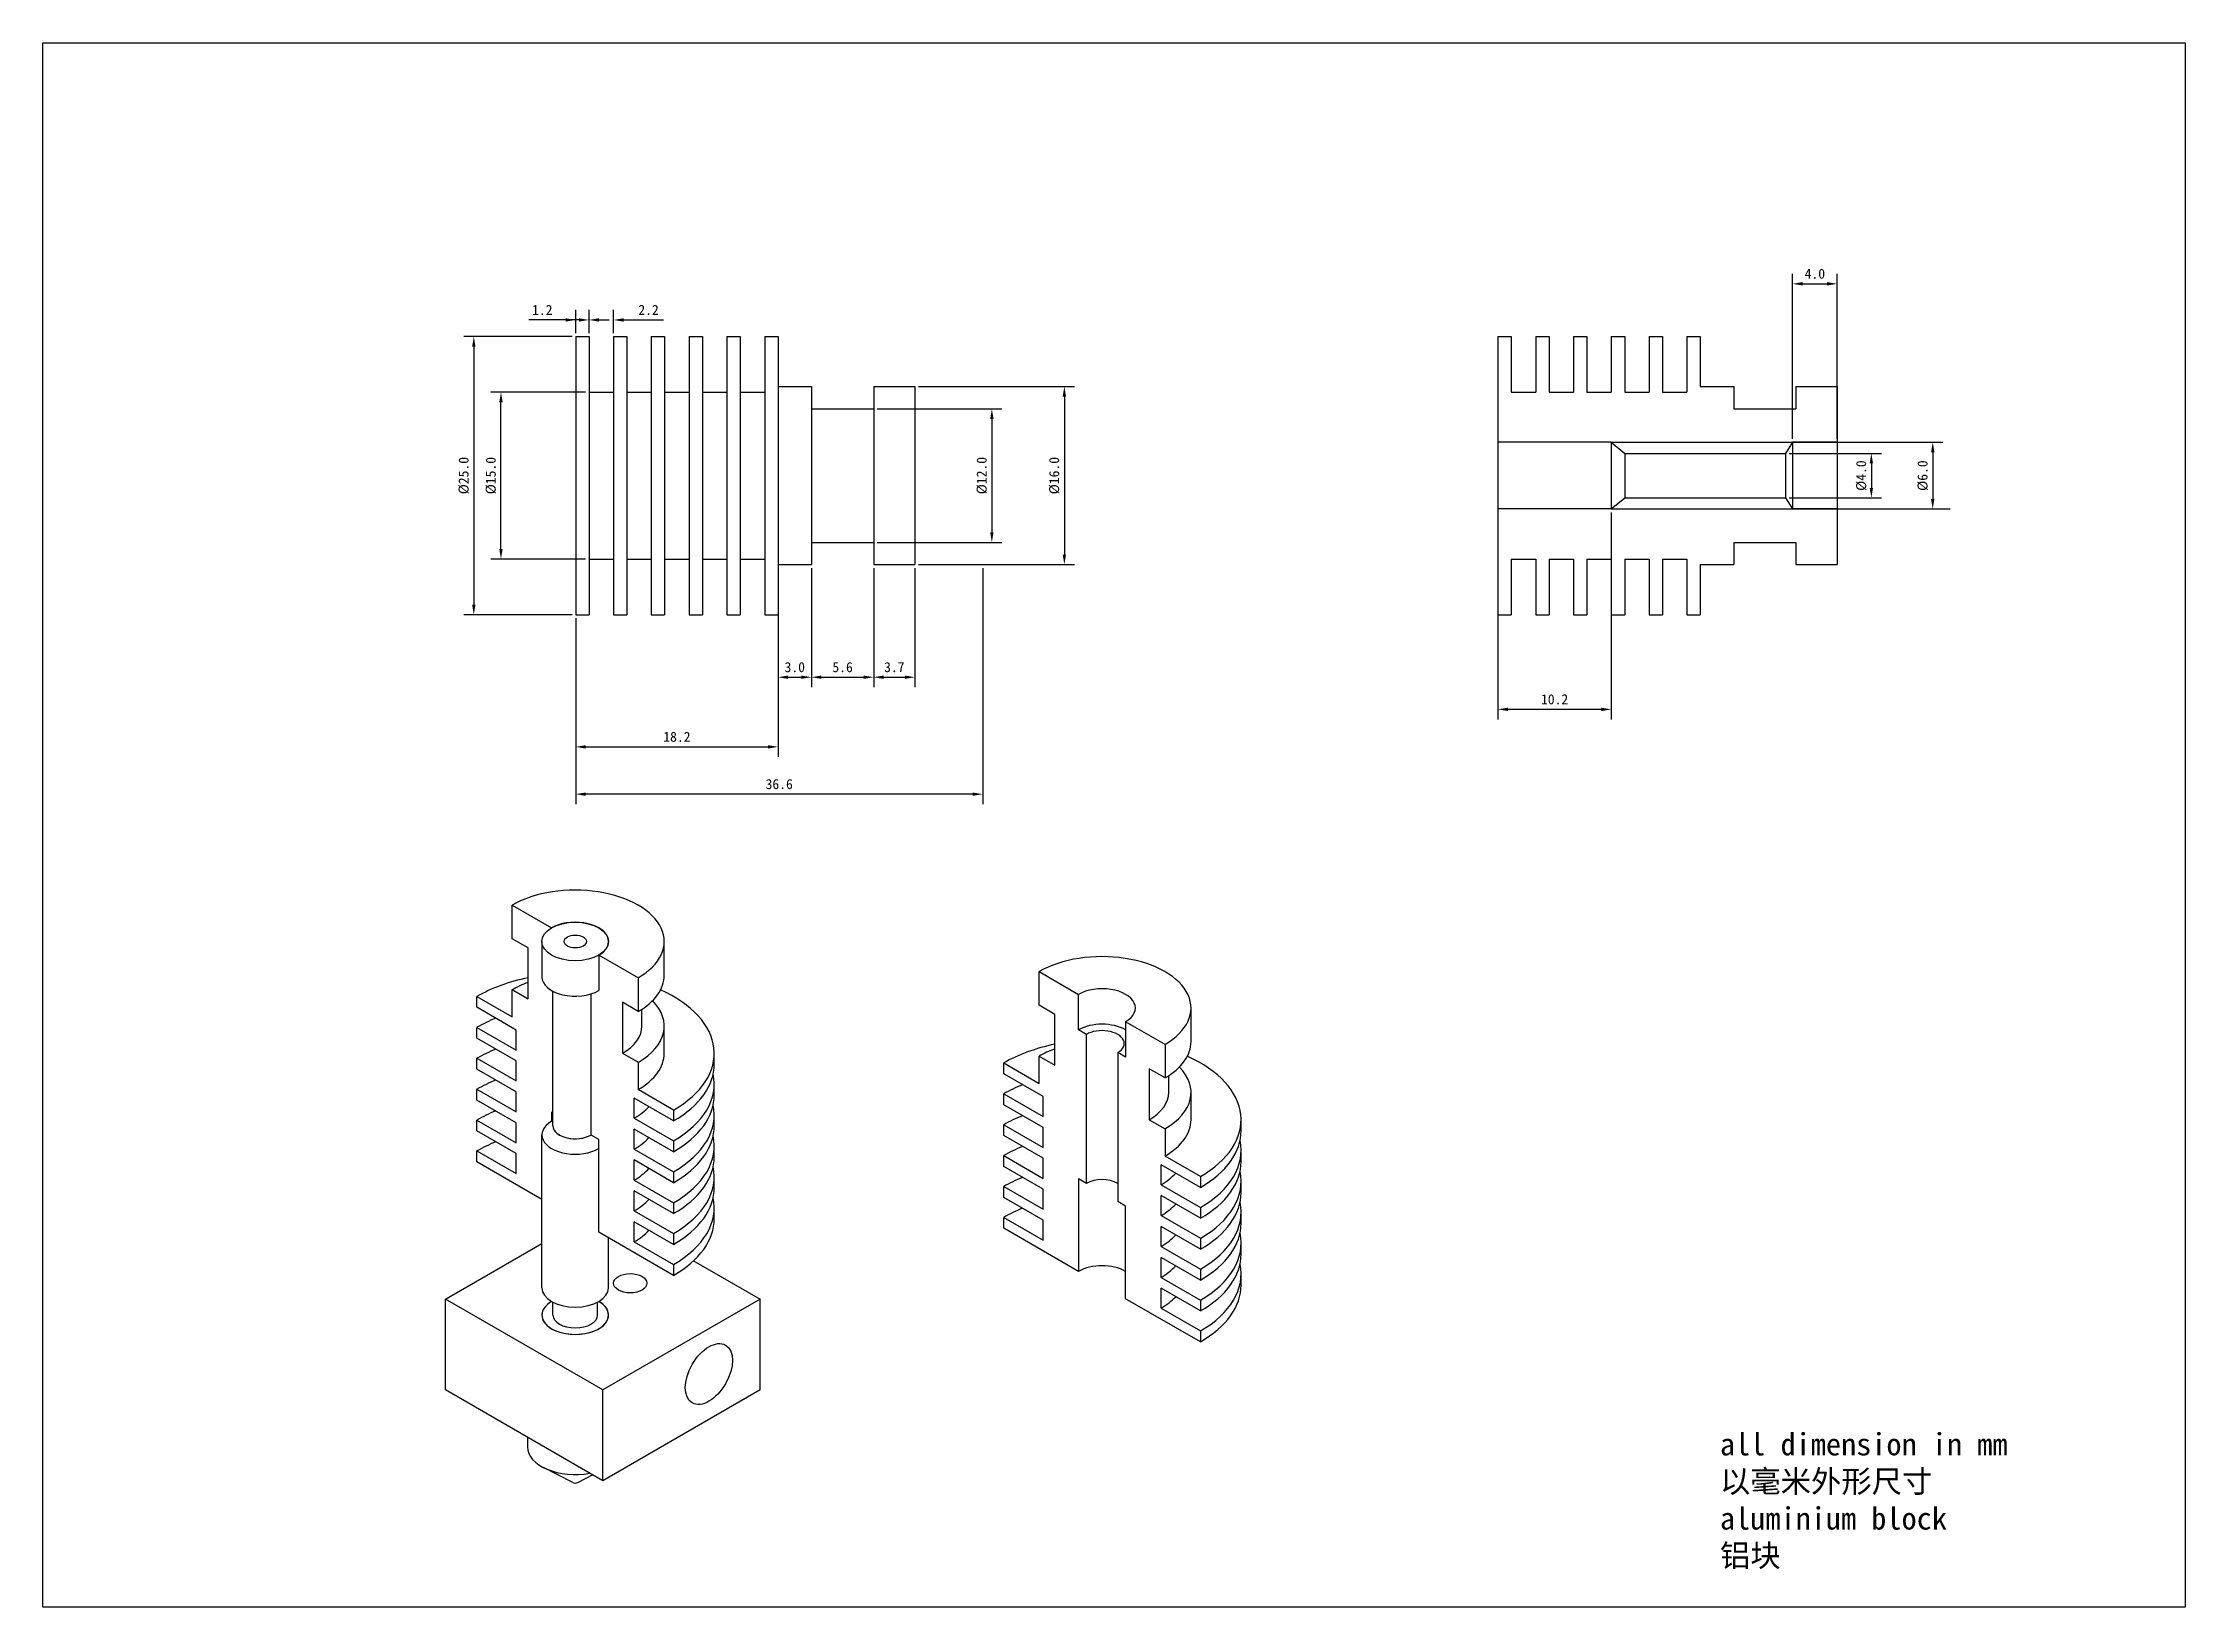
# Model space of a CAD drawing. Header units: inches. Extents: x 0 to 1669, y 0 to 1163.
# Drawn here: x 0 to 192.6, y 0 to 140.6 of the extents above; entities outside this region: 1.
import ezdxf

# ---------------------------------------------------------------- set-up
doc = ezdxf.new("R2010")
doc.units = ezdxf.units.IN
doc.header["$MEASUREMENT"] = 0
doc.layers.add('_aluminum', color=253, linetype='Continuous')
doc.layers.add('_dim', color=22, linetype='Continuous')
doc.dimstyles.new('Copy of Standard', dxfattribs={"dimscale": 5, "dimtxt": 0.18, "dimasz": 0.18, "dimexe": 0.18, "dimexo": 0.0625, "dimgap": 0.09, "dimtad": 1, "dimdec": 1, "dimzin": 0, "dimdsep": 46, "dimtxsty": 'Standard', "dimcen": 0.09, "dimadec": 0, "dimazin": 0, "dimtfac": 1, "dimtdec": 1, "dimtofl": 0, "dimtmove": 0, "dimatfit": 3, "dimfxl": 1, "dimtolj": 1, "dimtzin": 0, "dimarcsym": 0})

# ---------------------------------------------------------------- blocks, each defined once
blk = doc.blocks.new('*D1')
at = {"layer": '_dim', "color": 0, "lineweight": -2, "transparency": 16777216}
for p, q in [((47.59, 114.2), (37.85, 114.2)), ((38.75, 113.3), (38.75, 90.1)), ((47.59, 89.2), (37.85, 89.2))]:
    blk.add_line(p, q, dxfattribs=at)
at = {"layer": '_dim', "color": 0, "transparency": 16777216}
for points in [[(38.6, 113.3), (38.9, 113.3), (38.75, 114.2)], [(38.6, 90.1), (38.9, 90.1), (38.75, 89.2)]]:
    blk.add_solid(points, dxfattribs=at)
at = {"layer": 'Defpoints', "color": 0, "transparency": 16777216}
for p in [(47.91, 114.2), (38.75, 89.2), (47.91, 89.2)]:
    blk.add_point(p, dxfattribs=at)
at = {"layer": '_dim', "color": 0, "transparency": 16777216, "insert": (37.85, 101.7), "char_height": 0.9, "attachment_point": 5, "rotation": 90}
blk.add_mtext('\\A1;%%C25.0', dxfattribs=at)
blk = doc.blocks.new('*D2')
at = {"layer": '_dim', "color": 0, "lineweight": -2, "transparency": 16777216}
for p, q in [((47.91, 88.89), (47.91, 76.42)), ((66.11, 88.89), (66.11, 76.42)), ((48.81, 77.32), (65.21, 77.32))]:
    blk.add_line(p, q, dxfattribs=at)
at = {"layer": '_dim', "color": 0, "transparency": 16777216}
for points in [[(48.81, 77.47), (48.81, 77.17), (47.91, 77.32)], [(65.21, 77.47), (65.21, 77.17), (66.11, 77.32)]]:
    blk.add_solid(points, dxfattribs=at)
at = {"layer": 'Defpoints', "color": 0, "transparency": 16777216}
for p in [(47.91, 89.2), (66.11, 89.2), (66.11, 77.32)]:
    blk.add_point(p, dxfattribs=at)
at = {"layer": '_dim', "color": 0, "transparency": 16777216, "insert": (57.01, 78.22), "char_height": 0.9, "attachment_point": 5}
blk.add_mtext('\\A1;18.2', dxfattribs=at)
blk = doc.blocks.new('*D3')
at = {"layer": '_dim', "color": 0, "lineweight": -2, "transparency": 16777216}
for p, q in [((48.79, 109.2), (40.29, 109.2)), ((41.19, 95.1), (41.19, 108.3)), ((48.79, 94.2), (40.29, 94.2))]:
    blk.add_line(p, q, dxfattribs=at)
at = {"layer": '_dim', "color": 0, "transparency": 16777216}
for points in [[(41.04, 108.3), (41.34, 108.3), (41.19, 109.2)], [(41.04, 95.1), (41.34, 95.1), (41.19, 94.2)]]:
    blk.add_solid(points, dxfattribs=at)
at = {"layer": 'Defpoints', "color": 0, "transparency": 16777216}
for p in [(41.19, 109.2), (49.11, 109.2), (49.11, 94.2)]:
    blk.add_point(p, dxfattribs=at)
at = {"layer": '_dim', "color": 0, "transparency": 16777216, "insert": (40.29, 101.7), "char_height": 0.9, "attachment_point": 5, "rotation": 90}
blk.add_mtext('\\A1;%%C15.0', dxfattribs=at)
blk = doc.blocks.new('*D4')
at = {"layer": '_dim', "color": 0, "lineweight": -2, "transparency": 16777216}
for p, q in [((66.11, 93.39), (66.11, 82.68)), ((69.11, 93.39), (69.11, 82.68)), ((67.01, 83.58), (68.21, 83.58))]:
    blk.add_line(p, q, dxfattribs=at)
at = {"layer": '_dim', "color": 0, "transparency": 16777216}
for points in [[(67.01, 83.73), (67.01, 83.43), (66.11, 83.58)], [(68.21, 83.73), (68.21, 83.43), (69.11, 83.58)]]:
    blk.add_solid(points, dxfattribs=at)
at = {"layer": 'Defpoints', "color": 0, "transparency": 16777216}
for p in [(66.11, 93.7), (69.11, 93.7), (69.11, 83.58)]:
    blk.add_point(p, dxfattribs=at)
at = {"layer": '_dim', "color": 0, "transparency": 16777216, "insert": (67.61, 84.48), "char_height": 0.9, "attachment_point": 5}
blk.add_mtext('\\A1;3.0', dxfattribs=at)
blk = doc.blocks.new('*D5')
at = {"layer": '_dim', "color": 0, "lineweight": -2, "transparency": 16777216}
for p, q in [((69.11, 93.39), (69.11, 82.68)), ((74.71, 93.39), (74.71, 82.68)), ((70.01, 83.58), (73.81, 83.58))]:
    blk.add_line(p, q, dxfattribs=at)
at = {"layer": '_dim', "color": 0, "transparency": 16777216}
for points in [[(70.01, 83.73), (70.01, 83.43), (69.11, 83.58)], [(73.81, 83.73), (73.81, 83.43), (74.71, 83.58)]]:
    blk.add_solid(points, dxfattribs=at)
at = {"layer": 'Defpoints', "color": 0, "transparency": 16777216}
for p in [(69.11, 93.7), (74.71, 93.7), (74.71, 83.58)]:
    blk.add_point(p, dxfattribs=at)
at = {"layer": '_dim', "color": 0, "transparency": 16777216, "insert": (71.91, 84.48), "char_height": 0.9, "attachment_point": 5}
blk.add_mtext('\\A1;5.6', dxfattribs=at)
blk = doc.blocks.new('*D6')
at = {"layer": '_dim', "color": 0, "lineweight": -2, "transparency": 16777216}
for p, q in [((74.71, 93.39), (74.71, 82.68)), ((78.41, 93.39), (78.41, 82.68)), ((75.61, 83.58), (77.51, 83.58))]:
    blk.add_line(p, q, dxfattribs=at)
at = {"layer": '_dim', "color": 0, "transparency": 16777216}
for points in [[(75.61, 83.73), (75.61, 83.43), (74.71, 83.58)], [(77.51, 83.73), (77.51, 83.43), (78.41, 83.58)]]:
    blk.add_solid(points, dxfattribs=at)
at = {"layer": 'Defpoints', "color": 0, "transparency": 16777216}
for p in [(74.71, 93.7), (78.41, 93.7), (78.41, 83.58)]:
    blk.add_point(p, dxfattribs=at)
at = {"layer": '_dim', "color": 0, "transparency": 16777216, "insert": (76.56, 84.48), "char_height": 0.9, "attachment_point": 5}
blk.add_mtext('\\A1;3.7', dxfattribs=at)
blk = doc.blocks.new('*D7')
at = {"layer": '_dim', "color": 0, "lineweight": -2, "transparency": 16777216}
for p, q in [((78.72, 109.7), (92.75, 109.7)), ((91.85, 108.8), (91.85, 94.6)), ((78.72, 93.7), (92.75, 93.7))]:
    blk.add_line(p, q, dxfattribs=at)
at = {"layer": '_dim', "color": 0, "transparency": 16777216}
for points in [[(91.7, 108.8), (92, 108.8), (91.85, 109.7)], [(91.7, 94.6), (92, 94.6), (91.85, 93.7)]]:
    blk.add_solid(points, dxfattribs=at)
at = {"layer": 'Defpoints', "color": 0, "transparency": 16777216}
for p in [(78.41, 109.7), (78.41, 93.7), (91.85, 93.7)]:
    blk.add_point(p, dxfattribs=at)
at = {"layer": '_dim', "color": 0, "transparency": 16777216, "insert": (90.95, 101.7), "char_height": 0.9, "attachment_point": 5, "rotation": 90}
blk.add_mtext('\\A1;%%C16.0', dxfattribs=at)
blk = doc.blocks.new('*D8')
at = {"layer": '_dim', "color": 0, "lineweight": -2, "transparency": 16777216}
for p, q in [((75.02, 107.7), (86.23, 107.7)), ((85.33, 106.8), (85.33, 96.6)), ((75.02, 95.7), (86.23, 95.7))]:
    blk.add_line(p, q, dxfattribs=at)
at = {"layer": '_dim', "color": 0, "transparency": 16777216}
for points in [[(85.18, 106.8), (85.48, 106.8), (85.33, 107.7)], [(85.18, 96.6), (85.48, 96.6), (85.33, 95.7)]]:
    blk.add_solid(points, dxfattribs=at)
at = {"layer": 'Defpoints', "color": 0, "transparency": 16777216}
for p in [(74.71, 107.7), (74.71, 95.7), (85.33, 95.7)]:
    blk.add_point(p, dxfattribs=at)
at = {"layer": '_dim', "color": 0, "transparency": 16777216, "insert": (84.43, 101.7), "char_height": 0.9, "attachment_point": 5, "rotation": 90}
blk.add_mtext('\\A1;%%C12.0', dxfattribs=at)
blk = doc.blocks.new('*D9')
at = {"layer": '_dim', "color": 0, "lineweight": -2, "transparency": 16777216}
for p, q in [((130.83, 98.39), (130.83, 79.79)), ((141.03, 98.39), (141.03, 79.79)), ((140.13, 80.69), (131.73, 80.69))]:
    blk.add_line(p, q, dxfattribs=at)
at = {"layer": '_dim', "color": 0, "transparency": 16777216}
for points in [[(131.73, 80.84), (131.73, 80.54), (130.83, 80.69)], [(140.13, 80.84), (140.13, 80.54), (141.03, 80.69)]]:
    blk.add_solid(points, dxfattribs=at)
at = {"layer": 'Defpoints', "color": 0, "transparency": 16777216}
for p in [(130.83, 98.7), (141.03, 98.7), (130.83, 80.69)]:
    blk.add_point(p, dxfattribs=at)
at = {"layer": '_dim', "color": 0, "transparency": 16777216, "insert": (135.93, 81.59), "char_height": 0.9, "attachment_point": 5}
blk.add_mtext('\\A1;10.2', dxfattribs=at)
blk = doc.blocks.new('*D10')
at = {"layer": '_dim', "color": 0, "lineweight": -2, "transparency": 16777216}
for p, q in [((157.33, 105.01), (157.33, 119.84)), ((161.33, 105.01), (161.33, 119.84)), ((158.23, 118.94), (160.43, 118.94))]:
    blk.add_line(p, q, dxfattribs=at)
at = {"layer": '_dim', "color": 0, "transparency": 16777216}
for points in [[(158.23, 119.09), (158.23, 118.79), (157.33, 118.94)], [(160.43, 119.09), (160.43, 118.79), (161.33, 118.94)]]:
    blk.add_solid(points, dxfattribs=at)
at = {"layer": 'Defpoints', "color": 0, "transparency": 16777216}
for p in [(161.33, 118.94), (157.33, 104.7), (161.33, 104.7)]:
    blk.add_point(p, dxfattribs=at)
at = {"layer": '_dim', "color": 0, "transparency": 16777216, "insert": (159.33, 119.84), "char_height": 0.9, "attachment_point": 5}
blk.add_mtext('\\A1;4.0', dxfattribs=at)
blk = doc.blocks.new('*D11')
at = {"layer": '_dim', "color": 0, "lineweight": -2, "transparency": 16777216}
for p, q in [((157.01, 103.7), (165.31, 103.7)), ((164.41, 102.8), (164.41, 100.6)), ((157.01, 99.7), (165.31, 99.7))]:
    blk.add_line(p, q, dxfattribs=at)
at = {"layer": '_dim', "color": 0, "transparency": 16777216}
for points in [[(164.26, 102.8), (164.56, 102.8), (164.41, 103.7)], [(164.26, 100.6), (164.56, 100.6), (164.41, 99.7)]]:
    blk.add_solid(points, dxfattribs=at)
at = {"layer": 'Defpoints', "color": 0, "transparency": 16777216}
for p in [(156.7, 103.7), (156.7, 99.7), (164.41, 99.7)]:
    blk.add_point(p, dxfattribs=at)
at = {"layer": '_dim', "color": 0, "transparency": 16777216, "insert": (163.51, 101.7), "char_height": 0.9, "attachment_point": 5, "rotation": 90}
blk.add_mtext('\\A1;%%C4.0', dxfattribs=at)
blk = doc.blocks.new('*D12')
at = {"layer": '_dim', "color": 0, "lineweight": -2, "transparency": 16777216}
for p, q in [((161.64, 104.7), (170.83, 104.7)), ((169.93, 103.8), (169.93, 99.6)), ((161.64, 98.7), (170.83, 98.7))]:
    blk.add_line(p, q, dxfattribs=at)
at = {"layer": '_dim', "color": 0, "transparency": 16777216}
for points in [[(169.78, 103.8), (170.08, 103.8), (169.93, 104.7)], [(169.78, 99.6), (170.08, 99.6), (169.93, 98.7)]]:
    blk.add_solid(points, dxfattribs=at)
at = {"layer": 'Defpoints', "color": 0, "transparency": 16777216}
for p in [(161.33, 104.7), (161.33, 98.7), (169.93, 98.7)]:
    blk.add_point(p, dxfattribs=at)
at = {"layer": '_dim', "color": 0, "transparency": 16777216, "insert": (169.03, 101.7), "char_height": 0.9, "attachment_point": 5, "rotation": 90}
blk.add_mtext('\\A1;%%C6.0', dxfattribs=at)
blk = doc.blocks.new('*D13')
at = {"layer": '_dim', "color": 0, "lineweight": -2, "transparency": 16777216}
for p, q in [((84.51, 93.39), (84.51, 72.17)), ((47.91, 88.89), (47.91, 72.17)), ((83.61, 73.07), (48.81, 73.07))]:
    blk.add_line(p, q, dxfattribs=at)
at = {"layer": '_dim', "color": 0, "transparency": 16777216}
for points in [[(48.81, 73.22), (48.81, 72.92), (47.91, 73.07)], [(83.61, 73.22), (83.61, 72.92), (84.51, 73.07)]]:
    blk.add_solid(points, dxfattribs=at)
at = {"layer": 'Defpoints', "color": 0, "transparency": 16777216}
for p in [(84.51, 93.7), (47.91, 89.2), (47.91, 73.07)]:
    blk.add_point(p, dxfattribs=at)
at = {"layer": '_dim', "color": 0, "transparency": 16777216, "insert": (66.21, 73.97), "char_height": 0.9, "attachment_point": 5}
blk.add_mtext('\\A1;36.6', dxfattribs=at)
blk = doc.blocks.new('*D14')
at = {"layer": '_dim', "color": 0, "lineweight": -2, "transparency": 16777216}
for p, q in [((47.01, 115.69), (43.71, 115.69)), ((47.91, 114.51), (47.91, 116.59)), ((49.11, 114.51), (49.11, 116.59)), ((50.01, 115.69), (50.91, 115.69))]:
    blk.add_line(p, q, dxfattribs=at)
at = {"layer": '_dim', "color": 0, "transparency": 16777216}
for points in [[(47.01, 115.84), (47.01, 115.54), (47.91, 115.69)], [(50.01, 115.84), (50.01, 115.54), (49.11, 115.69)]]:
    blk.add_solid(points, dxfattribs=at)
at = {"layer": 'Defpoints', "color": 0, "transparency": 16777216}
for p in [(47.91, 115.69), (47.91, 114.2), (49.11, 114.2)]:
    blk.add_point(p, dxfattribs=at)
at = {"layer": '_dim', "color": 0, "transparency": 16777216, "insert": (44.91, 116.59), "char_height": 0.9, "attachment_point": 5}
blk.add_mtext('\\A1;1.2', dxfattribs=at)
blk = doc.blocks.new('*D15')
at = {"layer": '_dim', "color": 0, "lineweight": -2, "transparency": 16777216}
for p, q in [((48.21, 115.69), (47.31, 115.69)), ((49.11, 114.51), (49.11, 116.59)), ((51.31, 114.51), (51.31, 116.59)), ((52.21, 115.69), (55.81, 115.69))]:
    blk.add_line(p, q, dxfattribs=at)
at = {"layer": '_dim', "color": 0, "transparency": 16777216}
for points in [[(48.21, 115.84), (48.21, 115.54), (49.11, 115.69)], [(52.21, 115.84), (52.21, 115.54), (51.31, 115.69)]]:
    blk.add_solid(points, dxfattribs=at)
at = {"layer": 'Defpoints', "color": 0, "transparency": 16777216}
for p in [(51.31, 115.69), (49.11, 114.2), (51.31, 114.2)]:
    blk.add_point(p, dxfattribs=at)
at = {"layer": '_dim', "color": 0, "transparency": 16777216, "insert": (54.46, 116.59), "char_height": 0.9, "attachment_point": 5}
blk.add_mtext('\\A1;2.2', dxfattribs=at)

msp = doc.modelspace()

# ---------------------------------------------------------------- linework, layer by layer
at = {"layer": '_aluminum', "extrusion": (-1.19349e-15, 0.816497, 0.57735)}
for p, q in [((42.21, 63.09), (45.75, 61.05)), ((42.21, 60.07), (42.21, 63.09)), ((43.63, 59.25), (42.21, 60.07)), ((44.87, 59.83), (44.87, 56.64)), ((55.87, 56.8), (55.87, 59.83)), ((43.63, 54.68), (43.63, 59.25)), ((53.53, 56.56), (49.99, 58.6)), ((49.99, 58.6), (49.99, 55.41)), ((53.53, 56.56), (53.53, 53.54)), ((39.03, 54.89), (42.21, 53.05)), ((39.03, 53.91), (39.03, 54.89)), ((42.21, 55.5), (43.63, 54.68)), ((42.21, 53.05), (42.21, 55.5)), ((45.87, 43.25), (45.87, 55.34)), ((49.28, 55.11), (49.28, 42.44)), ((53.53, 53.54), (52.11, 54.36)), ((52.11, 54.36), (52.11, 49.78)), ((42.57, 51.87), (39.03, 53.91)), ((39.03, 52.11), (42.57, 50.07)), ((39.03, 51.13), (39.03, 52.11)), ((53.87, 52.23), (53.87, 53.75)), ((55.87, 49.78), (55.87, 52.23)), ((42.57, 49.09), (39.03, 51.13)), ((42.57, 50.07), (42.57, 51.87)), ((39.03, 49.33), (42.57, 47.29)), ((39.03, 48.35), (39.03, 49.33)), ((42.57, 46.31), (39.03, 48.35)), ((42.57, 47.29), (42.57, 49.09)), ((52.11, 49.78), (53.53, 48.97)), ((53.53, 48.97), (53.53, 46.52)), ((60.37, 48.8), (60.37, 49.78)), ((39.03, 46.56), (42.57, 44.52)), ((39.03, 45.58), (39.03, 46.56)), ((42.57, 44.52), (42.57, 46.31)), ((56.71, 44.68), (53.53, 46.52)), ((60.37, 46.03), (60.37, 47.01)), ((42.57, 43.54), (39.03, 45.58)), ((45.87, 44.41), (45.75, 44.48)), ((45.75, 44.48), (45.75, 43.66)), ((53.17, 43.95), (53.17, 45.74)), ((56.71, 43.7), (53.17, 45.74)), ((56.71, 44.68), (56.71, 43.7)), ((39.03, 43.78), (42.57, 41.74)), ((39.03, 42.8), (39.03, 43.78)), ((42.57, 40.76), (39.03, 42.8)), ((42.57, 41.74), (42.57, 43.54)), ((44.87, 28.7), (44.87, 42.44)), ((45.87, 43.73), (45.75, 43.66)), ((49.99, 42.03), (49.29, 42.43)), ((53.17, 43.95), (56.71, 41.9)), ((53.17, 41.17), (53.17, 42.97)), ((56.71, 40.92), (53.17, 42.97)), ((60.37, 43.25), (60.37, 44.23)), ((39.03, 41.01), (42.57, 38.96)), ((39.03, 40.03), (39.03, 41.01)), ((42.57, 38.96), (42.57, 40.76)), ((49.99, 33.7), (49.99, 42.03)), ((53.17, 41.17), (56.71, 39.13)), ((56.71, 41.9), (56.71, 40.92)), ((60.37, 40.47), (60.37, 41.45)), ((44.87, 36.65), (39.03, 40.03)), ((56.71, 38.15), (53.17, 40.19)), ((53.17, 38.39), (53.17, 40.19)), ((56.71, 39.13), (56.71, 38.15)), ((60.37, 37.7), (60.37, 38.68)), ((53.17, 38.39), (56.71, 36.35)), ((53.17, 35.62), (53.17, 37.41)), ((56.71, 35.37), (53.17, 37.41)), ((53.17, 35.62), (56.71, 33.58)), ((56.71, 36.35), (56.71, 35.37)), ((60.37, 34.92), (60.37, 35.9)), ((56.71, 29.82), (49.99, 33.7)), ((50.87, 28.7), (50.87, 33.19)), ((53.17, 32.84), (53.17, 34.64)), ((56.71, 32.6), (53.17, 34.64)), ((53.17, 32.84), (56.71, 30.8)), ((56.71, 33.58), (56.71, 32.6)), ((36.2, 27.68), (44.87, 32.69)), ((58.51, 31.13), (64.49, 27.68)), ((56.71, 30.8), (56.71, 29.82)), ((36.2, 19.52), (36.2, 27.68)), ((50.35, 19.52), (36.2, 27.68)), ((45.87, 26.25), (45.87, 27.41)), ((49.87, 26.25), (49.87, 27.41)), ((64.49, 27.68), (50.35, 19.52)), ((64.49, 19.52), (64.49, 27.68)), ((50.35, 11.35), (36.2, 19.52)), ((64.49, 19.52), (50.35, 11.35)), ((50.35, 11.35), (50.35, 19.52)), ((43.57, 15.26), (43.57, 14.4)), ((47.65, 11.2), (45.02, 12.54)), ((48.09, 11.2), (49.43, 11.88))]:
    msp.add_line(p, q, dxfattribs=at)
at = {"layer": '_aluminum', "extrusion": (3.36398e-14, 0.816497, 0.57735)}
for p, q in [((89.58, 54.09), (89.58, 57.12)), ((89.58, 57.12), (93.12, 55.07)), ((91, 53.28), (89.58, 54.09)), ((93.12, 51.88), (93.12, 55.07)), ((91, 48.71), (91, 53.28)), ((100.9, 50.58), (97.36, 52.62)), ((97.36, 52.62), (97.36, 49.43)), ((103.24, 50.83), (103.24, 53.85)), ((93.83, 51.48), (93.12, 51.88)), ((93.83, 38.09), (93.83, 51.48)), ((100.9, 50.58), (100.9, 47.56)), ((86.4, 47.93), (86.4, 48.91)), ((86.4, 48.91), (89.58, 47.07)), ((89.58, 47.07), (89.58, 49.52)), ((89.58, 49.52), (91, 48.71)), ((96.65, 49.84), (96.65, 36.46)), ((97.36, 49.43), (96.65, 49.84)), ((100.9, 47.56), (99.48, 48.38)), ((99.48, 48.38), (99.48, 43.81)), ((89.94, 45.89), (86.4, 47.93)), ((101.24, 46.26), (101.24, 47.77)), ((103.24, 43.81), (103.24, 46.26)), ((86.4, 45.15), (86.4, 46.13)), ((86.4, 46.13), (89.94, 44.09)), ((89.94, 43.11), (86.4, 45.15)), ((89.94, 44.09), (89.94, 45.89)), ((86.4, 42.38), (86.4, 43.36)), ((86.4, 43.36), (89.94, 41.32)), ((89.94, 40.34), (86.4, 42.38)), ((89.94, 41.32), (89.94, 43.11)), ((99.48, 43.81), (100.9, 42.99)), ((100.9, 42.99), (100.9, 40.54)), ((107.74, 42.83), (107.74, 43.81)), ((86.4, 39.6), (86.4, 40.58)), ((86.4, 40.58), (89.94, 38.54)), ((104.08, 38.7), (100.9, 40.54)), ((107.74, 40.05), (107.74, 41.03)), ((89.94, 37.56), (86.4, 39.6)), ((89.94, 38.54), (89.94, 40.34)), ((100.54, 37.97), (100.54, 39.76)), ((104.08, 37.72), (100.54, 39.76)), ((104.08, 38.7), (104.08, 37.72)), ((86.4, 36.83), (86.4, 37.81)), ((86.4, 37.81), (89.94, 35.76)), ((89.94, 34.78), (86.4, 36.83)), ((89.94, 35.76), (89.94, 37.56)), ((93.12, 38.5), (93.12, 30.17)), ((93.83, 38.09), (93.12, 38.5)), ((100.54, 37.97), (104.08, 35.93)), ((100.54, 35.19), (100.54, 36.99)), ((104.08, 34.95), (100.54, 36.99)), ((107.74, 37.27), (107.74, 38.25)), ((86.4, 34.05), (86.4, 35.03)), ((86.4, 35.03), (89.94, 32.99)), ((89.94, 32.99), (89.94, 34.78)), ((97.36, 36.05), (96.65, 36.46)), ((97.36, 27.72), (97.36, 36.05)), ((100.54, 35.19), (104.08, 33.15)), ((104.08, 35.93), (104.08, 34.95)), ((107.74, 34.5), (107.74, 35.48)), ((93.12, 30.17), (86.4, 34.05)), ((104.08, 32.17), (100.54, 34.21)), ((100.54, 32.42), (100.54, 34.21)), ((104.08, 33.15), (104.08, 32.17)), ((100.54, 32.42), (104.08, 30.38)), ((100.54, 29.64), (100.54, 31.44)), ((104.08, 29.4), (100.54, 31.44)), ((107.74, 31.72), (107.74, 32.7)), ((100.54, 29.64), (104.08, 27.6)), ((104.08, 30.38), (104.08, 29.4)), ((107.74, 28.95), (107.74, 29.93)), ((104.08, 23.84), (97.36, 27.72)), ((100.54, 26.86), (100.54, 28.66)), ((104.08, 26.62), (100.54, 28.66)), ((104.08, 27.6), (104.08, 26.62)), ((100.54, 26.86), (104.08, 24.82)), ((104.08, 24.82), (104.08, 23.84))]:
    msp.add_line(p, q, dxfattribs=at)
at = {"layer": '_aluminum'}
for points in [[(47.91, 114.2), (47.91, 89.2)], [(47.91, 114.2), (49.11, 114.2)], [(49.11, 114.2), (49.11, 89.2)], [(51.31, 114.2), (51.31, 89.2)], [(51.31, 114.2), (52.51, 114.2)], [(52.51, 114.2), (52.51, 89.2)], [(54.71, 114.2), (54.71, 89.2)], [(54.71, 114.2), (55.91, 114.2)], [(55.91, 114.2), (55.91, 89.2)], [(58.11, 114.2), (58.11, 89.2)], [(58.11, 114.2), (59.31, 114.2)], [(59.31, 114.2), (59.31, 89.2)], [(61.51, 114.2), (61.51, 89.2)], [(61.51, 114.2), (62.71, 114.2)], [(62.71, 114.2), (62.71, 89.2)], [(64.91, 114.2), (64.91, 89.2)], [(64.91, 114.2), (66.11, 114.2)], [(66.11, 114.2), (66.11, 89.2)], [(130.83, 114.2), (130.83, 109.2)], [(130.83, 114.2), (132.03, 114.2)], [(130.83, 114.2), (130.83, 89.2)], [(132.03, 114.2), (132.03, 109.2)], [(134.23, 114.2), (134.23, 109.2)], [(134.23, 114.2), (135.43, 114.2)], [(135.43, 114.2), (135.43, 109.2)], [(137.63, 114.2), (137.63, 109.2)], [(137.63, 114.2), (138.83, 114.2)], [(138.83, 114.2), (138.83, 109.2)], [(141.03, 114.2), (141.03, 109.2)], [(141.03, 114.2), (142.23, 114.2)], [(142.23, 114.2), (142.23, 109.2)], [(144.43, 114.2), (144.43, 109.2)], [(144.43, 114.2), (145.63, 114.2)], [(145.63, 114.2), (145.63, 109.2)], [(147.83, 114.2), (147.83, 109.2)], [(147.83, 114.2), (149.03, 114.2)], [(149.03, 114.2), (149.03, 109.7)], [(49.11, 109.2), (51.31, 109.2)], [(52.51, 109.2), (54.71, 109.2)], [(55.91, 109.2), (58.11, 109.2)], [(59.31, 109.2), (61.51, 109.2)], [(62.71, 109.2), (64.91, 109.2)], [(66.11, 109.7), (66.11, 93.7)], [(66.11, 109.7), (69.11, 109.7)], [(69.11, 109.7), (69.11, 93.7)], [(74.71, 109.7), (74.71, 93.7)], [(74.71, 109.7), (78.41, 109.7)], [(78.41, 109.7), (78.41, 93.7)], [(132.03, 109.2), (134.23, 109.2)], [(135.43, 109.2), (137.63, 109.2)], [(138.83, 109.2), (141.03, 109.2)], [(142.23, 109.2), (144.43, 109.2)], [(145.63, 109.2), (147.83, 109.2)], [(149.03, 109.7), (152.03, 109.7)], [(152.03, 109.7), (152.03, 107.7)], [(157.63, 109.7), (157.63, 107.7)], [(157.63, 109.7), (161.33, 109.7)], [(161.33, 109.7), (161.33, 93.7)], [(69.11, 107.7), (74.71, 107.7)], [(152.03, 107.7), (157.63, 107.7)], [(141.03, 104.7), (130.83, 104.7)], [(141.03, 104.7), (142.23, 103.7)], [(141.03, 104.7), (141.03, 98.7)], [(157.33, 104.7), (156.7, 103.7)], [(161.33, 104.7), (157.33, 104.7)], [(157.33, 104.7), (157.33, 98.7)], [(142.23, 103.7), (156.7, 103.7)], [(142.23, 103.7), (142.23, 99.7)], [(156.7, 103.7), (156.7, 99.7)], [(141.03, 98.7), (130.83, 98.7)], [(141.03, 98.7), (142.23, 99.7)], [(142.23, 99.7), (156.7, 99.7)], [(156.7, 99.7), (157.33, 98.7)], [(161.33, 98.7), (157.33, 98.7)], [(69.11, 95.7), (74.71, 95.7)], [(152.03, 95.7), (157.63, 95.7)], [(152.03, 95.7), (152.03, 93.7)], [(157.63, 95.7), (157.63, 93.7)], [(49.11, 94.2), (51.31, 94.2)], [(52.51, 94.2), (54.71, 94.2)], [(55.91, 94.2), (58.11, 94.2)], [(59.31, 94.2), (61.51, 94.2)], [(62.71, 94.2), (64.91, 94.2)], [(66.11, 93.7), (69.11, 93.7)], [(74.71, 93.7), (78.41, 93.7)], [(132.03, 94.2), (134.23, 94.2)], [(132.03, 94.2), (132.03, 89.2)], [(134.23, 94.2), (134.23, 89.2)], [(135.43, 94.2), (137.63, 94.2)], [(135.43, 94.2), (135.43, 89.2)], [(137.63, 94.2), (137.63, 89.2)], [(138.83, 94.2), (141.03, 94.2)], [(138.83, 94.2), (138.83, 89.2)], [(141.03, 94.2), (141.03, 89.2)], [(142.23, 94.2), (144.43, 94.2)], [(142.23, 94.2), (142.23, 89.2)], [(144.43, 94.2), (144.43, 89.2)], [(145.63, 94.2), (147.83, 94.2)], [(145.63, 94.2), (145.63, 89.2)], [(147.83, 94.2), (147.83, 89.2)], [(149.03, 93.7), (152.03, 93.7)], [(149.03, 93.7), (149.03, 89.2)], [(157.63, 93.7), (161.33, 93.7)], [(47.91, 89.2), (49.11, 89.2)], [(51.31, 89.2), (52.51, 89.2)], [(54.71, 89.2), (55.91, 89.2)], [(58.11, 89.2), (59.31, 89.2)], [(61.51, 89.2), (62.71, 89.2)], [(64.91, 89.2), (66.11, 89.2)], [(130.83, 89.2), (132.03, 89.2)], [(134.23, 89.2), (135.43, 89.2)], [(137.63, 89.2), (138.83, 89.2)], [(141.03, 89.2), (142.23, 89.2)], [(144.43, 89.2), (145.63, 89.2)], [(147.83, 89.2), (149.03, 89.2)], [(50.35, 11.35), (50.35, 18.15)]]:
    msp.add_lwpolyline(points, dxfattribs=at)
for centre, major_axis, start_param, end_param in [((47.87, 59.83), (8, 0), 5.497787, 8.63938), ((47.87, 59.83), (3, 0), 5.497787, 8.63938), ((95.24, 53.85), (8, 0), 5.497787, 8.63938), ((47.87, 49.78), (12.5, 0), 1.917087, 2.356194), ((47.87, 52.23), (8, 0), 2.129786, 2.356194), ((47.87, 56.64), (3, 0), 3.141593, 5.497787), ((47.87, 56.8), (8, 0), 5.497787, 6.283185), ((47.87, 52.23), (8, 0), 5.497787, 6.800991), ((47.87, 49.78), (12.5, 0), 5.497787, 7.193811), ((95.24, 53.85), (3, 0), 5.497787, 8.63938), ((47.87, 47.01), (12.5, 0), 2.179273, 2.356194), ((47.87, 52.23), (6, 0), 5.497787, 6.283185), ((95.24, 50.66), (3, 0), 0.785398, 2.356194), ((47.87, 44.23), (12.5, 0), 2.179273, 2.356194), ((95.24, 43.81), (12.5, 0), 1.917087, 2.356194), ((95.24, 46.26), (8, 0), 2.129786, 2.356194), ((95.24, 50.66), (2, 0), 5.497787, 8.63938), ((95.24, 50.83), (8, 0), 5.497787, 6.283185), ((47.87, 49.78), (8, 0), 5.497787, 6.283185), ((47.87, 48.8), (12.5, 0), 5.497787, 6.283185), ((95.24, 46.26), (8, 0), 5.497787, 6.800991), ((95.24, 43.81), (12.5, 0), 5.497787, 7.193811), ((47.87, 41.45), (12.5, 0), 2.179273, 2.356194), ((47.87, 47.01), (12.5, 0), 5.497787, 6.40796), ((95.24, 41.03), (12.5, 0), 2.179273, 2.356194), ((95.24, 46.26), (6, 0), 5.497787, 6.283185), ((47.87, 38.68), (12.5, 0), 2.179273, 2.356194), ((47.87, 47.01), (7.5, 0), 5.497787, 5.795499), ((47.87, 46.03), (12.5, 0), 5.497787, 6.283185), ((47.87, 44.23), (12.5, 0), 5.497787, 6.40796), ((47.87, 42.44), (-3, 0), 5.497787, 8.63938), ((47.87, 43.25), (-2, 0), 0, 0.785398), ((47.87, 43.25), (2, 0), 3.141593, 5.497787), ((47.87, 43.25), (-2, 0), 0.785398, 2.356194), ((47.87, 43.25), (12.5, 0), 5.497787, 6.283185), ((95.24, 38.25), (12.5, 0), 2.179273, 2.356194), ((95.24, 43.81), (8, 0), 5.497787, 6.283185), ((95.24, 42.83), (12.5, 0), 5.497787, 6.283185), ((47.87, 35.9), (12.5, 0), 2.179273, 2.356194), ((47.87, 44.23), (7.5, 0), 5.497787, 5.795499), ((47.87, 41.45), (12.5, 0), 5.497787, 6.40796), ((47.87, 40.47), (12.5, 0), 5.497787, 6.283185), ((95.24, 35.48), (12.5, 0), 2.179273, 2.356194), ((95.24, 41.03), (12.5, 0), 5.497787, 6.40796), ((47.87, 41.45), (7.5, 0), 5.497787, 5.795499), ((47.87, 38.68), (12.5, 0), 5.497787, 6.40796), ((95.24, 32.7), (12.5, 0), 2.179273, 2.356194), ((95.24, 37.27), (2, 0), 0.785398, 2.356194), ((95.24, 41.03), (7.5, 0), 5.497787, 5.795499), ((95.24, 40.05), (12.5, 0), 5.497787, 6.283185), ((95.24, 38.25), (12.5, 0), 5.497787, 6.40796), ((47.87, 38.68), (7.5, 0), 5.497787, 5.795499), ((47.87, 37.7), (12.5, 0), 5.497787, 6.283185), ((47.87, 35.9), (12.5, 0), 5.497787, 6.40796), ((95.24, 37.27), (12.5, 0), 5.497787, 6.283185), ((47.87, 34.92), (12.5, 0), 5.497787, 6.283185), ((95.24, 29.93), (12.5, 0), 2.179273, 2.356194), ((95.24, 38.25), (7.5, 0), 5.497787, 5.795499), ((95.24, 35.48), (12.5, 0), 5.497787, 6.40796), ((47.87, 35.9), (7.5, 0), 5.497787, 5.795499), ((95.24, 35.48), (7.5, 0), 5.497787, 5.795499), ((95.24, 34.5), (12.5, 0), 5.497787, 6.283185), ((95.24, 32.7), (12.5, 0), 5.497787, 6.40796), ((95.24, 28.95), (3, 0), 0.785398, 2.356194), ((95.24, 31.72), (12.5, 0), 5.497787, 6.283185), ((95.24, 29.93), (12.5, 0), 5.497787, 6.40796), ((95.24, 32.7), (7.5, 0), 5.497787, 5.795499), ((95.24, 28.95), (12.5, 0), 5.497787, 6.283185), ((47.87, 26.25), (3, 0), 2.356194, 3.926991), ((47.87, 26.25), (3, 0), 2.356194, 7.068583), ((47.87, 28.7), (3, 0), 3.141593, 6.283185), ((47.87, 26.25), (3, 0), 3.926991, 7.068583), ((95.24, 29.93), (7.5, 0), 5.497787, 5.795499), ((47.87, 26.25), (2, 0), 3.141593, 6.283185), ((47.87, 14.4), (4.3, 0), 3.141593, 5.019251), ((47.87, 11.34), (0.333, 0), 3.988147, 5.436631)]:
    msp.add_ellipse(centre, major_axis=major_axis, ratio=0.57735, start_param=start_param, end_param=end_param, dxfattribs=at)
for centre, major_axis in [((47.87, 59.83), (3, 0)), ((47.87, 59.83), (1, 0)), ((52.82, 29.11), (1.5, 0)), ((59.89, 20.95), (-1.5, -2.6))]:
    msp.add_ellipse(centre, major_axis=major_axis, ratio=0.57735, dxfattribs=at)
at = {"layer": '_dim'}
for points in [[(1668.56, 1050.64), (1472.73, 1050.64), (1472.73, 1162.64)], [(141.03, 104.7), (168.26, 104.7)], [(141.03, 98.7), (171.51, 98.7)]]:
    msp.add_lwpolyline(points, dxfattribs=at)
msp.add_lwpolyline([(0, 140.6), (192.63, 140.6), (192.63, 0), (0, 0)], close=True, dxfattribs=at)

# ---------------------------------------------------------------- texts
at = {"layer": '_dim', "insert": (150.8, 15.64), "char_height": 2, "attachment_point": 1}
msp.add_mtext_dynamic_manual_height_columns('all dimension in mm\\P{\\fSimSun|b0|i0|c134|p2;以毫米外形尺寸}\\Paluminium block\\P{\\fSimSun|b0|i0|c134|p2;铝块}', width=68.4613, gutter_width=1, heights=[0], dxfattribs=at)

# ---------------------------------------------------------------- dimensions: what is measured, and where the dimension line sits
at = {"layer": '_dim'}
for base, p1, p2, picture, middle in [((161.33, 118.94), (157.33, 104.7), (161.33, 104.7), '*D10', (159.33, 119.84)), ((47.91, 115.69), (49.11, 114.2), (47.91, 114.2), '*D14', (44.91, 116.59)), ((51.31, 115.69), (49.11, 114.2), (51.31, 114.2), '*D15', (54.46, 116.59)), ((130.83, 80.69), (141.03, 98.7), (130.83, 98.7), '*D9', (135.93, 81.59)), ((47.91, 73.07), (84.51, 93.7), (47.91, 89.2), '*D13', (66.21, 73.97)), ((69.11, 83.58), (66.11, 93.7), (69.11, 93.7), '*D4', (67.61, 84.48)), ((74.71, 83.58), (69.11, 93.7), (74.71, 93.7), '*D5', (71.91, 84.48)), ((78.41, 83.58), (74.71, 93.7), (78.41, 93.7), '*D6', (76.56, 84.48)), ((66.11, 77.32), (47.91, 89.2), (66.11, 89.2), '*D2', (57.01, 78.22))]:
    dim = msp.add_linear_dim(base=base, p1=p1, p2=p2, dimstyle='Copy of Standard', dxfattribs=at)
    dim.commit()
    dim.dimension.update_dxf_attribs({"geometry": picture, "text_midpoint": middle})
for base, p1, p2, picture, middle in [((38.75, 89.2), (47.91, 114.2), (47.91, 89.2), '*D1', (37.85, 101.7)), ((41.19, 109.2), (49.11, 94.2), (49.11, 109.2), '*D3', (40.29, 101.7)), ((91.85, 93.7), (78.41, 109.7), (78.41, 93.7), '*D7', (90.95, 101.7)), ((85.33, 95.7), (74.71, 107.7), (74.71, 95.7), '*D8', (84.43, 101.7)), ((169.93, 98.7), (161.33, 104.7), (161.33, 98.7), '*D12', (169.03, 101.7)), ((164.41, 99.7), (156.7, 103.7), (156.7, 99.7), '*D11', (163.51, 101.7))]:
    dim = msp.add_linear_dim(base=base, p1=p1, p2=p2, angle=90, text='%%C<>', dimstyle='Copy of Standard', dxfattribs=at)
    dim.commit()
    dim.dimension.update_dxf_attribs({"geometry": picture, "text_midpoint": middle})

doc.saveas('drawing.dxf')
